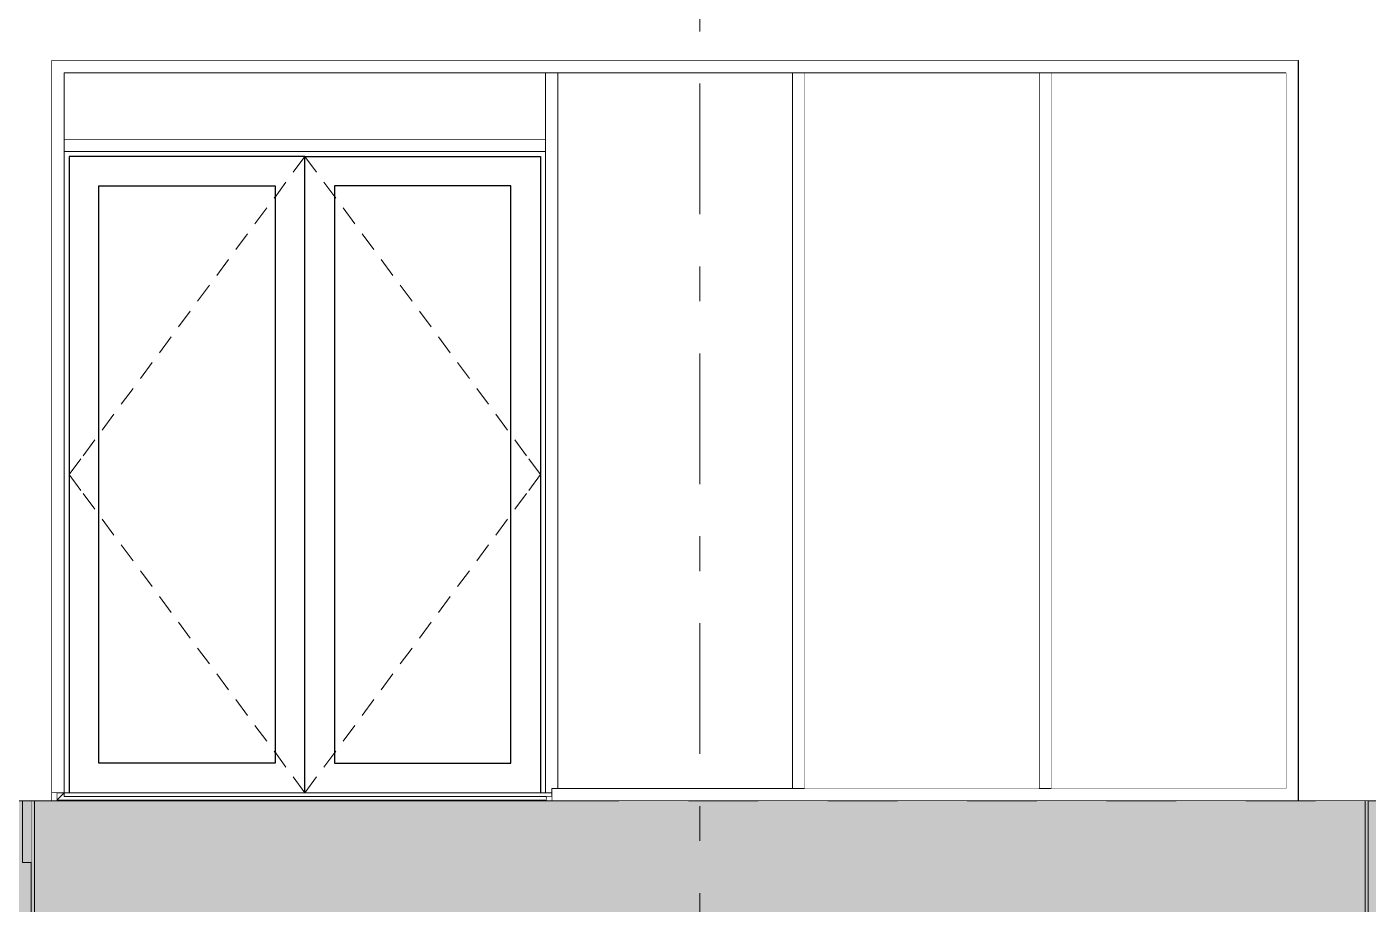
# Model space of a CAD drawing. Header units: millimetres. Extents: x -48147 to 1422273, y -494195 to 18123.
# Drawn here: x 1411044 to 1416479, y -489614 to -486058 of the extents above; entities that cross this region are included whole.
import ezdxf
from ezdxf.enums import TextEntityAlignment as Align

# ---------------------------------------------------------------- set-up
doc = ezdxf.new("R2010")
doc.units = ezdxf.units.MM
doc.header["$MEASUREMENT"] = 0
for name, pattern in [('Dashed', [2822.222233, 1411.111116, -1411.111116]), ('Double Dashed', [1093.611073, 529.166651, -211.666656, 141.111112, -211.666656]), ('Wipeout_Contour', [1000, 0, -1000])]:
    doc.linetypes.add(name, pattern=pattern)
for name, color, linetype, lineweight, true_color in [('0_Pen_No__105', 7, 'Continuous', 15, 0xa6a6a6), ('HATCHING_Pen_No__145', 7, 'Continuous', 0, 0xa6a6a6), ('New_A-15-MG_Structural_Grid_Phase_2_Pen_No__222', 7, 'Continuous', 13, 0x65af33), ('New_A-25-M_Curtain_Wall_Pen_No__43', 7, 'Continuous', 30, 0x444444), ('New_A-35-M_FFE_Fixed_Pen_No__64', 7, 'Continuous', 20, 0x606060), ('New_ArchiCAD Doors_Pen_No__63', 7, 'Continuous', 20, 0x606060)]:
    doc.layers.add(name, color=color, linetype=linetype, lineweight=lineweight, true_color=true_color)
for name, color, linetype in [('A-230-M_FLOOR.IFC Import', 7, 'Continuous'), ('New_A-15-MG_Structural_Grid_Phase_2', 7, 'Continuous'), ('New_A-25-M_Curtain_Wall', 7, 'Continuous'), ('New_A-25-M_Wall_Ext', 7, 'Continuous'), ('New_A-25-M_Wall_Int', 7, 'Continuous'), ('New_A-35-M_FFE_Fixed', 7, 'Continuous'), ('New_ArchiCAD Doors', 7, 'Continuous'), ('S-160-M_FOUND.IFC Import', 7, 'Continuous'), ('S-280-M_STRUCT_FRAME.IFC Import', 7, 'Continuous')]:
    doc.layers.add(name, color=color, linetype=linetype)
for name, color, linetype, lineweight in [('A-230-M_FLOOR.IFC Import_Pen_No__89', 8, 'Continuous', 20), ('New_A-25-M_Curtain_Wall_Pen_No__3', 7, 'Continuous', 18), ('New_A-25-M_Curtain_Wall_Pen_No__87', 8, 'Continuous', 20), ('New_A-25-M_Wall_Ext_Pen_No__87', 8, 'Continuous', 20), ('New_ArchiCAD Doors_Pen_No__87', 8, 'Continuous', 20), ('S-160-M_FOUND.IFC Import_Pen_No__1', 7, 'Continuous', 13), ('S-280-M_STRUCT_FRAME.IFC Import_Pen_No__90', 8, 'Continuous', 20)]:
    doc.layers.add(name, color=color, linetype=linetype, lineweight=lineweight)
doc.styles.add('GENERATED_STYLE_2', font='')
doc.styles.get('GENERATED_STYLE_2').set_extended_font_data('Swis721 BT')

# ---------------------------------------------------------------- blocks, each defined once
blk = doc.blocks.new('Section Elem_9_2', base_point=(1383917.5, -489195))
at = {"layer": 'New_A-25-M_Wall_Ext_Pen_No__87', "linetype": 'Continuous'}
for p, q in [((1411145.7, -489195), (1410255.7, -489195)), ((1417085.9, -489195), (1416195.9, -489195))]:
    blk.add_line(p, q, dxfattribs=at)
blk = doc.blocks.new('Section Elem_14_2', base_point=(1383917.5, -489195))
at = {"layer": 'New_ArchiCAD Doors_Pen_No__87', "linetype": 'Continuous'}
for p, q in [((1411145.7, -489195), (1411145.7, -486195)), ((1411145.7, -486195), (1416195.9, -486195)), ((1416195.9, -486195), (1416195.9, -489195))]:
    blk.add_line(p, q, dxfattribs=at)
blk = doc.blocks.new('Section Elem_30_2', base_point=(1383917.5, -489195))
at = {"color": 254, "linetype": 'Wipeout_Contour', "lineweight": 0, "ltscale": 5981723.173886467}
blk.add_wipeout([(1413195.7, -489145), (1414145.7, -489145), (1414145.7, -486245), (1413195.7, -486245)], dxfattribs=at).dxf.layer = 'New_A-25-M_Curtain_Wall'
blk = doc.blocks.new('Section Elem_31_2', base_point=(1383917.5, -489195))
at = {"color": 254, "linetype": 'Wipeout_Contour', "lineweight": 0, "ltscale": 5979925.139019358}
blk.add_wipeout([(1413145.7, -489162.5), (1413145.7, -486563), (1413125.7, -486583), (1413125.7, -489162.5)], dxfattribs=at).dxf.layer = 'New_A-25-M_Curtain_Wall'
at = {"color": 254, "linetype": 'Wipeout_Contour', "lineweight": 0, "ltscale": 5974585.592712206}
blk.add_wipeout([(1411195.7, -486563), (1411215.7, -486583), (1413125.7, -486583), (1413145.7, -486563)], dxfattribs=at).dxf.layer = 'New_A-25-M_Curtain_Wall'
at = {"color": 254, "linetype": 'Wipeout_Contour', "lineweight": 0, "ltscale": 5972628.315616023}
blk.add_wipeout([(1411195.7, -489162.5), (1411215.7, -489162.5), (1411215.7, -486583), (1411195.7, -486563)], dxfattribs=at).dxf.layer = 'New_A-25-M_Curtain_Wall'
at = {"color": 254, "linetype": 'Wipeout_Contour', "lineweight": 0, "ltscale": 8966044.173808238}
blk.add_wipeout([(1411195.7, -489162.5), (1411165.7, -489192.5), (1413150.7, -489192.5), (1413148.2, -489177.5), (1412170.7, -489177.5), (1411195.7, -489177.5)], dxfattribs=at).dxf.layer = 'New_A-25-M_Curtain_Wall'
at = {"color": 254, "linetype": 'Wipeout_Contour', "lineweight": 0, "ltscale": 5976056.087634735}
blk.add_wipeout([(1412170.7, -489162.5), (1412170.7, -486583), (1412050.7, -486703), (1412050.7, -489042.5)], dxfattribs=at).dxf.layer = 'New_A-25-M_Curtain_Wall'
at = {"color": 254, "linetype": 'Wipeout_Contour', "lineweight": 0, "ltscale": 4480665.456027602}
blk.add_wipeout([(1411165.7, -489162.5), (1411165.7, -489192.5), (1411195.7, -489162.5)], dxfattribs=at).dxf.layer = 'New_A-25-M_Curtain_Wall'
at = {"color": 254, "linetype": 'Wipeout_Contour', "lineweight": 0, "ltscale": 4486270.579390296}
blk.add_wipeout([(1413150.7, -489177.5), (1413148.2, -489177.5), (1413150.7, -489192.5)], dxfattribs=at).dxf.layer = 'New_A-25-M_Curtain_Wall'
at = {"layer": 'New_A-25-M_Curtain_Wall_Pen_No__87', "linetype": 'Continuous'}
for p, q in [((1411165.7, -489162.5), (1411165.7, -489192.5)), ((1411165.7, -489192.5), (1413150.7, -489192.5))]:
    blk.add_line(p, q, dxfattribs=at)
at = {"color": 254, "linetype": 'Wipeout_Contour', "lineweight": 0, "ltscale": 5972899.289042912}
blk.add_wipeout([(1411335.7, -489042.5), (1411335.7, -486703), (1411215.7, -486583), (1411215.7, -489162.5)], dxfattribs=at).dxf.layer = 'New_A-25-M_Curtain_Wall'
at = {"color": 254, "linetype": 'Wipeout_Contour', "lineweight": 0, "ltscale": 5979666.80189993}
blk.add_wipeout([(1413005.7, -489042.5), (1413125.7, -489162.5), (1413125.7, -486583), (1413005.7, -486703)], dxfattribs=at).dxf.layer = 'New_A-25-M_Curtain_Wall'
at = {"layer": 'New_A-25-M_Curtain_Wall_Pen_No__3', "linetype": 'Continuous'}
for p, q in [((1411263.3, -487808.5), (1411215.7, -487872.8)), ((1413078.1, -487808.5), (1413125.7, -487872.8)), ((1411263.3, -487937.1), (1411215.7, -487872.8)), ((1413078.1, -487937.1), (1413125.7, -487872.8))]:
    blk.add_line(p, q, dxfattribs=at)
at = {"color": 254, "linetype": 'Wipeout_Contour', "lineweight": 0, "ltscale": 5972870.955800922}
blk.add_wipeout([(1411215.7, -486583), (1411335.7, -486703), (1412050.7, -486703), (1412170.7, -486583)], dxfattribs=at).dxf.layer = 'New_A-25-M_Curtain_Wall'
at = {"color": 254, "linetype": 'Wipeout_Contour', "lineweight": 0, "ltscale": 5976084.420210121}
blk.add_wipeout([(1412170.7, -489162.5), (1412050.7, -489042.5), (1411335.7, -489042.5), (1411215.7, -489162.5)], dxfattribs=at).dxf.layer = 'New_A-25-M_Curtain_Wall'
at = {"layer": 'New_A-25-M_Curtain_Wall_Pen_No__43', "linetype": 'Continuous'}
blk.add_line((1411215.7, -486583), (1411215.7, -489162.5), dxfattribs=at)
at = {"layer": 'New_A-25-M_Curtain_Wall_Pen_No__87', "linetype": 'Continuous'}
blk.add_line((1411195.7, -489162.5), (1411165.7, -489192.5), dxfattribs=at)
at = {"color": 254, "linetype": 'Wipeout_Contour', "lineweight": 0, "ltscale": 5976509.775666901}
blk.add_wipeout([(1412170.7, -489162.5), (1412290.7, -489042.5), (1412290.7, -486703), (1412170.7, -486583)], dxfattribs=at).dxf.layer = 'New_A-25-M_Curtain_Wall'
at = {"color": 254, "linetype": 'Wipeout_Contour', "lineweight": 0, "ltscale": 5974477.504769554}
blk.add_wipeout([(1411335.7, -489042.5), (1412050.7, -489042.5), (1412050.7, -486703), (1411335.7, -486703)], dxfattribs=at).dxf.layer = 'New_A-25-M_Curtain_Wall'
at = {"layer": 'New_A-25-M_Curtain_Wall_Pen_No__3', "linetype": 'Continuous'}
for p, q in [((1412093.4, -486687.5), (1412045.8, -486751.8)), ((1412016, -486792), (1411968.4, -486856.3)), ((1411938.6, -486896.5), (1411891, -486960.8)), ((1411861.3, -487000.9), (1411813.7, -487065.2)), ((1411783.9, -487105.4), (1411736.3, -487169.7)), ((1411706.6, -487209.9), (1411659, -487274.2)), ((1411629.2, -487314.4), (1411581.6, -487378.7)), ((1411551.8, -487418.8), (1411504.2, -487483.1)), ((1411474.5, -487523.3), (1411426.9, -487587.6)), ((1411397.1, -487627.8), (1411349.5, -487692.1)), ((1411319.8, -487732.3), (1411272.2, -487796.6)), ((1411319.8, -488013.3), (1411272.2, -487949)), ((1411397.1, -488117.8), (1411349.5, -488053.5)), ((1411474.5, -488222.2), (1411426.9, -488157.9)), ((1411551.8, -488326.7), (1411504.2, -488262.4)), ((1411629.2, -488431.2), (1411581.6, -488366.9)), ((1411706.6, -488535.7), (1411659, -488471.4)), ((1411783.9, -488640.1), (1411736.3, -488575.9)), ((1411861.3, -488744.6), (1411813.7, -488680.3)), ((1411938.6, -488849.1), (1411891, -488784.8)), ((1412016, -488953.6), (1411968.4, -488889.3)), ((1412093.4, -489058.1), (1412045.8, -488993.8))]:
    blk.add_line(p, q, dxfattribs=at)
at = {"layer": 'New_A-25-M_Curtain_Wall_Pen_No__43', "linetype": 'Continuous'}
for p, q in [((1411335.7, -486703), (1412050.7, -486703)), ((1411335.7, -489042.5), (1411335.7, -486703)), ((1412050.7, -486703), (1412050.7, -489042.5)), ((1412050.7, -489042.5), (1411335.7, -489042.5))]:
    blk.add_line(p, q, dxfattribs=at)
at = {"color": 254, "linetype": 'Wipeout_Contour', "lineweight": 0, "ltscale": 5976482.52666795}
blk.add_wipeout([(1413125.7, -486583), (1412170.7, -486583), (1412290.7, -486703), (1413005.7, -486703)], dxfattribs=at).dxf.layer = 'New_A-25-M_Curtain_Wall'
at = {"color": 254, "linetype": 'Wipeout_Contour', "lineweight": 0, "ltscale": 5979694.050233035}
blk.add_wipeout([(1412170.7, -489162.5), (1413125.7, -489162.5), (1413005.7, -489042.5), (1412290.7, -489042.5)], dxfattribs=at).dxf.layer = 'New_A-25-M_Curtain_Wall'
at = {"layer": 'New_A-25-M_Curtain_Wall_Pen_No__3', "linetype": 'Continuous'}
for p, q in [((1412170.7, -486583), (1412123.1, -486647.3)), ((1412170.7, -486583), (1412218.3, -486647.3)), ((1412170.7, -489162.5), (1412123.1, -489098.2)), ((1412170.7, -489162.5), (1412218.3, -489098.2))]:
    blk.add_line(p, q, dxfattribs=at)
at = {"layer": 'New_A-25-M_Curtain_Wall_Pen_No__43', "linetype": 'Continuous'}
for p, q in [((1412170.7, -486583), (1411215.7, -486583)), ((1412170.7, -489162.5), (1412170.7, -486583)), ((1412170.7, -486583), (1413125.7, -486583)), ((1413125.7, -486583), (1413125.7, -489162.5))]:
    blk.add_line(p, q, dxfattribs=at)
at = {"layer": 'New_A-25-M_Curtain_Wall_Pen_No__87', "linetype": 'Continuous'}
for q in [(1413148.2, -489177.5), (1413150.7, -489177.5)]:
    blk.add_line((1413150.7, -489192.5), q, dxfattribs=at)
at = {"color": 254, "linetype": 'Wipeout_Contour', "lineweight": 0, "ltscale": 5978088.105308162}
blk.add_wipeout([(1413005.7, -489042.5), (1413005.7, -486703), (1412290.7, -486703), (1412290.7, -489042.5)], dxfattribs=at).dxf.layer = 'New_A-25-M_Curtain_Wall'
at = {"layer": 'New_A-25-M_Curtain_Wall_Pen_No__3', "linetype": 'Continuous'}
for p, q in [((1412248.1, -486687.5), (1412295.7, -486751.8)), ((1412325.4, -486792), (1412373, -486856.3)), ((1412402.8, -486896.5), (1412450.4, -486960.8)), ((1412480.2, -487000.9), (1412527.8, -487065.2)), ((1412557.5, -487105.4), (1412605.1, -487169.7)), ((1412634.9, -487209.9), (1412682.5, -487274.2)), ((1412712.2, -487314.4), (1412759.9, -487378.7)), ((1412789.6, -487418.8), (1412837.2, -487483.1)), ((1412867, -487523.3), (1412914.6, -487587.6)), ((1412944.3, -487627.8), (1412991.9, -487692.1)), ((1413021.7, -487732.3), (1413069.3, -487796.6)), ((1413021.7, -488013.3), (1413069.3, -487949)), ((1412944.3, -488117.8), (1412991.9, -488053.5)), ((1412867, -488222.2), (1412914.6, -488157.9)), ((1412789.6, -488326.7), (1412837.2, -488262.4)), ((1412712.2, -488431.2), (1412759.9, -488366.9)), ((1412634.9, -488535.7), (1412682.5, -488471.4)), ((1412557.5, -488640.1), (1412605.1, -488575.9)), ((1412480.2, -488744.6), (1412527.8, -488680.3)), ((1412402.8, -488849.1), (1412450.4, -488784.8)), ((1412325.4, -488953.6), (1412373, -488889.3)), ((1412248.1, -489058.1), (1412295.7, -488993.8))]:
    blk.add_line(p, q, dxfattribs=at)
at = {"layer": 'New_A-25-M_Curtain_Wall_Pen_No__43', "linetype": 'Continuous'}
for p, q in [((1412290.7, -486703), (1412290.7, -489042.5)), ((1413005.7, -486703), (1412290.7, -486703)), ((1413005.7, -489042.5), (1413005.7, -486703)), ((1412290.7, -489042.5), (1413005.7, -489042.5))]:
    blk.add_line(p, q, dxfattribs=at)
blk = doc.blocks.new('Section Elem_32_2', base_point=(1383917.5, -489195))
at = {"color": 254, "linetype": 'Wipeout_Contour', "lineweight": 0, "ltscale": 8970897.3251878}
blk.add_wipeout([(1413145.7, -486538), (1413145.7, -489162.5), (1413170.7, -489162.5), (1413170.7, -489145), (1413195.7, -489145), (1413195.7, -486538)], dxfattribs=at).dxf.layer = 'New_A-25-M_Curtain_Wall'
at = {"layer": 'New_A-25-M_Curtain_Wall_Pen_No__87', "linetype": 'Continuous'}
for p, q in [((1413195.7, -489162.5), (1413195.7, -486538)), ((1413145.7, -489162.5), (1413145.7, -486563)), ((1413170.7, -489162.5), (1413195.7, -489162.5))]:
    blk.add_line(p, q, dxfattribs=at)
blk = doc.blocks.new('Section Elem_33_2', base_point=(1383917.5, -489195))
at = {"color": 254, "linetype": 'Wipeout_Contour', "lineweight": 0, "ltscale": 5979867.444739166}
blk.add_wipeout([(1412170.7, -489162.5), (1412170.7, -489177.5), (1413170.7, -489177.5), (1413170.7, -489162.5)], dxfattribs=at).dxf.layer = 'New_A-25-M_Curtain_Wall'
at = {"layer": 'New_A-25-M_Curtain_Wall_Pen_No__87', "linetype": 'Continuous'}
for p, q in [((1412170.7, -489162.5), (1413170.7, -489162.5)), ((1412170.7, -489177.5), (1413170.7, -489177.5))]:
    blk.add_line(p, q, dxfattribs=at)
blk = doc.blocks.new('Section Elem_34_2', base_point=(1383917.5, -489195))
at = {"color": 254, "linetype": 'Wipeout_Contour', "lineweight": 0, "ltscale": 5972473.180140486}
blk.add_wipeout([(1411145.7, -489162.5), (1411195.7, -489162.5), (1411195.7, -486538), (1411145.7, -486538)], dxfattribs=at).dxf.layer = 'New_A-25-M_Curtain_Wall'
at = {"layer": 'New_A-25-M_Curtain_Wall_Pen_No__87', "linetype": 'Continuous'}
for p, q in [((1411195.7, -489162.5), (1411195.7, -486563)), ((1411145.7, -489162.5), (1411195.7, -489162.5))]:
    blk.add_line(p, q, dxfattribs=at)
blk = doc.blocks.new('Section Elem_35_2', base_point=(1383917.5, -489195))
at = {"color": 254, "linetype": 'Wipeout_Contour', "lineweight": 0, "ltscale": 5983647.393307785}
blk.add_wipeout([(1413170.7, -489145), (1413170.7, -489195), (1414170.7, -489195), (1414170.7, -489145)], dxfattribs=at).dxf.layer = 'New_A-25-M_Curtain_Wall'
at = {"layer": 'New_A-25-M_Curtain_Wall_Pen_No__87', "linetype": 'Continuous'}
for p, q in [((1413170.7, -489145), (1413170.7, -489195)), ((1413170.7, -489145), (1414145.7, -489145)), ((1413170.7, -489195), (1414170.7, -489195))]:
    blk.add_line(p, q, dxfattribs=at)
blk = doc.blocks.new('Section Elem_36_2', base_point=(1383917.5, -489195))
at = {"color": 254, "linetype": 'Wipeout_Contour', "lineweight": 0, "ltscale": 5976135.025551723}
blk.add_wipeout([(1411195.7, -489162.5), (1411195.7, -489177.5), (1412170.7, -489177.5), (1412170.7, -489162.5)], dxfattribs=at).dxf.layer = 'New_A-25-M_Curtain_Wall'
at = {"layer": 'New_A-25-M_Curtain_Wall_Pen_No__87', "linetype": 'Continuous'}
for p, q in [((1411195.7, -489162.5), (1411195.7, -489177.5)), ((1411195.7, -489162.5), (1412170.7, -489162.5)), ((1411195.7, -489177.5), (1412170.7, -489177.5))]:
    blk.add_line(p, q, dxfattribs=at)
blk = doc.blocks.new('Section Elem_37_2', base_point=(1383917.5, -489195))
at = {"color": 254, "linetype": 'Wipeout_Contour', "lineweight": 0, "ltscale": 5987427.627121309}
blk.add_wipeout([(1414170.7, -489145), (1414170.7, -489195), (1415170.7, -489195), (1415170.7, -489145)], dxfattribs=at).dxf.layer = 'New_A-25-M_Curtain_Wall'
at = {"layer": 'New_A-25-M_Curtain_Wall_Pen_No__87', "linetype": 'Continuous'}
for p, q in [((1414195.7, -489145), (1415145.7, -489145)), ((1414170.7, -489195), (1415170.7, -489195))]:
    blk.add_line(p, q, dxfattribs=at)
blk = doc.blocks.new('Section Elem_38_2', base_point=(1383917.5, -489195))
at = {"color": 254, "linetype": 'Wipeout_Contour', "lineweight": 0, "ltscale": 5991208.19221759}
blk.add_wipeout([(1415170.7, -489145), (1415170.7, -489195), (1416195.7, -489195), (1416145.7, -489145)], dxfattribs=at).dxf.layer = 'New_A-25-M_Curtain_Wall'
at = {"layer": 'New_A-25-M_Curtain_Wall_Pen_No__87', "linetype": 'Continuous'}
for p, q in [((1415195.7, -489145), (1416145.7, -489145)), ((1415170.7, -489195), (1416195.7, -489195))]:
    blk.add_line(p, q, dxfattribs=at)
blk = doc.blocks.new('Section Elem_251_2', base_point=(1383917.5, -489195))
at = {"color": 254, "linetype": 'Wipeout_Contour', "lineweight": 0, "ltscale": 5992084.169251459}
blk.add_wipeout([(1416195.9, -488295), (1416195.7, -488295), (1416195.7, -488345), (1416195.9, -488345)], dxfattribs=at).dxf.layer = 'New_A-35-M_FFE_Fixed'
at = {"color": 254, "linetype": 'Wipeout_Contour', "lineweight": 0, "ltscale": 5993186.822062511}
blk.add_wipeout([(1416195.7, -489180), (1416195.9, -489180), (1416195.9, -489150), (1416195.7, -489150)], dxfattribs=at).dxf.layer = 'New_A-35-M_FFE_Fixed'
at = {"layer": 'New_A-35-M_FFE_Fixed_Pen_No__64', "linetype": 'Continuous'}
for p, q in [((1416195.7, -488295), (1416195.9, -488295)), ((1416195.7, -489150), (1416195.9, -489150)), ((1416195.9, -489180), (1416195.7, -489180))]:
    blk.add_line(p, q, dxfattribs=at)
at = {"color": 254, "linetype": 'Wipeout_Contour', "lineweight": 0, "ltscale": 5992136.326841771}
blk.add_wipeout([(1416195.9, -488345), (1416195.7, -488345), (1416195.7, -488375), (1416195.9, -488375)], dxfattribs=at).dxf.layer = 'New_A-35-M_FFE_Fixed'
at = {"layer": 'New_A-35-M_FFE_Fixed_Pen_No__64', "linetype": 'Continuous'}
blk.add_line((1416195.7, -488345), (1416195.9, -488345), dxfattribs=at)
at = {"color": 254, "linetype": 'Wipeout_Contour', "lineweight": 0, "ltscale": 5992560.368208822}
blk.add_wipeout([(1416195.9, -488375), (1416195.7, -488375), (1416195.7, -488995), (1416195.9, -488995)], dxfattribs=at).dxf.layer = 'New_A-35-M_FFE_Fixed'
at = {"layer": 'New_A-35-M_FFE_Fixed_Pen_No__64', "linetype": 'Continuous'}
for p, q in [((1416195.9, -488375), (1416195.7, -488375)), ((1416195.7, -488995), (1416195.9, -488995))]:
    blk.add_line(p, q, dxfattribs=at)
blk = doc.blocks.new('Section Elem_343_2', base_point=(1383917.5, -489195))
at = {"color": 254, "linetype": 'Wipeout_Contour', "lineweight": 0, "ltscale": 5990685.16448642}
blk.add_wipeout([(1416195.7, -488295), (1416195.9, -488295), (1416195.9, -486195), (1416195.7, -486195)], dxfattribs=at).dxf.layer = 'New_A-25-M_Wall_Int'
at = {"color": 254, "linetype": 'Wipeout_Contour', "lineweight": 0, "ltscale": 5993066.041141178}
blk.add_wipeout([(1416195.9, -488995), (1416195.7, -488995), (1416195.7, -489150), (1416195.9, -489150)], dxfattribs=at).dxf.layer = 'New_A-25-M_Wall_Int'
at = {"color": 254, "linetype": 'Wipeout_Contour', "lineweight": 0, "ltscale": 5993216.205544843}
blk.add_wipeout([(1416195.9, -489180), (1416195.7, -489180), (1416195.7, -489195), (1416195.9, -489195)], dxfattribs=at).dxf.layer = 'New_A-25-M_Wall_Int'
blk = doc.blocks.new('Section Elem_430_2', base_point=(1383917.5, -489195))
at = {"color": 254, "linetype": 'Wipeout_Contour', "lineweight": 0, "ltscale": 5976383.568288877}
blk.add_wipeout([(1412170.7, -486513), (1412170.7, -486563), (1413145.7, -486563), (1413145.7, -486513)], dxfattribs=at).dxf.layer = 'New_A-25-M_Curtain_Wall'
at = {"layer": 'New_A-25-M_Curtain_Wall_Pen_No__87', "linetype": 'Continuous'}
for p, q in [((1412170.7, -486513), (1413145.7, -486513)), ((1413145.7, -486538), (1413145.7, -486563)), ((1412170.7, -486563), (1413145.7, -486563))]:
    blk.add_line(p, q, dxfattribs=at)
blk = doc.blocks.new('Section Elem_431_2', base_point=(1383917.5, -489195))
at = {"color": 254, "linetype": 'Wipeout_Contour', "lineweight": 0, "ltscale": 5972696.27800316}
blk.add_wipeout([(1411195.7, -486513), (1411195.7, -486563), (1412170.7, -486563), (1412170.7, -486513)], dxfattribs=at).dxf.layer = 'New_A-25-M_Curtain_Wall'
at = {"layer": 'New_A-25-M_Curtain_Wall_Pen_No__87', "linetype": 'Continuous'}
for p, q in [((1411195.7, -486513), (1412170.7, -486513)), ((1411195.7, -486538), (1411195.7, -486563)), ((1411195.7, -486563), (1412170.7, -486563))]:
    blk.add_line(p, q, dxfattribs=at)
blk = doc.blocks.new('Section Elem_432_2', base_point=(1383917.5, -489195))
at = {"color": 254, "linetype": 'Wipeout_Contour', "lineweight": 0, "ltscale": 5974332.870688878}
blk.add_wipeout([(1411195.7, -486513), (1413145.7, -486513), (1413145.7, -486245), (1411195.7, -486245)], dxfattribs=at).dxf.layer = 'New_A-25-M_Curtain_Wall'
blk = doc.blocks.new('Section Elem_433_2', base_point=(1383917.5, -489195))
at = {"color": 254, "linetype": 'Wipeout_Contour', "lineweight": 0, "ltscale": 5970550.966501137}
blk.add_wipeout([(1411145.7, -486538), (1411195.7, -486538), (1411195.7, -486245), (1411145.7, -486195)], dxfattribs=at).dxf.layer = 'New_A-25-M_Curtain_Wall'
at = {"layer": 'New_A-25-M_Curtain_Wall_Pen_No__87', "linetype": 'Continuous'}
blk.add_line((1411195.7, -486538), (1411195.7, -486245), dxfattribs=at)
blk = doc.blocks.new('Section Elem_434_2', base_point=(1383917.5, -489195))
at = {"color": 254, "linetype": 'Wipeout_Contour', "lineweight": 0, "ltscale": 5978131.121075601}
blk.add_wipeout([(1413145.7, -486538), (1413195.7, -486538), (1413195.7, -486245), (1413145.7, -486245)], dxfattribs=at).dxf.layer = 'New_A-25-M_Curtain_Wall'
at = {"layer": 'New_A-25-M_Curtain_Wall_Pen_No__87', "linetype": 'Continuous'}
for p, q in [((1413145.7, -486538), (1413145.7, -486245)), ((1413195.7, -486538), (1413195.7, -486245))]:
    blk.add_line(p, q, dxfattribs=at)
blk = doc.blocks.new('Section Elem_435_2', base_point=(1383917.5, -489195))
at = {"color": 254, "linetype": 'Wipeout_Contour', "lineweight": 0, "ltscale": 5983613.830908196}
blk.add_wipeout([(1414145.7, -489145), (1414195.7, -489145), (1414195.7, -486245), (1414145.7, -486245)], dxfattribs=at).dxf.layer = 'New_A-25-M_Curtain_Wall'
at = {"layer": 'New_A-25-M_Curtain_Wall_Pen_No__87', "linetype": 'Continuous'}
for p, q in [((1414145.7, -489145), (1414145.7, -486245)), ((1414195.7, -489145), (1414195.7, -486245)), ((1414145.7, -489145), (1414195.7, -489145))]:
    blk.add_line(p, q, dxfattribs=at)
blk = doc.blocks.new('Section Elem_436_2', base_point=(1383917.5, -489195))
at = {"color": 254, "linetype": 'Wipeout_Contour', "lineweight": 0, "ltscale": 5987395.422473959}
blk.add_wipeout([(1415145.7, -489145), (1415195.7, -489145), (1415195.7, -486245), (1415145.7, -486245)], dxfattribs=at).dxf.layer = 'New_A-25-M_Curtain_Wall'
at = {"layer": 'New_A-25-M_Curtain_Wall_Pen_No__87', "linetype": 'Continuous'}
for p, q in [((1415145.7, -489145), (1415145.7, -486245)), ((1415195.7, -489145), (1415195.7, -486245)), ((1415145.7, -489145), (1415195.7, -489145))]:
    blk.add_line(p, q, dxfattribs=at)
blk = doc.blocks.new('Section Elem_437_2', base_point=(1383917.5, -489195))
at = {"color": 254, "linetype": 'Wipeout_Contour', "lineweight": 0, "ltscale": 5991177.385763004}
blk.add_wipeout([(1416145.7, -489145), (1416195.7, -489195), (1416195.7, -486195), (1416145.7, -486245)], dxfattribs=at).dxf.layer = 'New_A-25-M_Curtain_Wall'
at = {"layer": 'New_A-25-M_Curtain_Wall_Pen_No__87', "linetype": 'Continuous'}
for p, q in [((1416195.7, -489195), (1416195.7, -486195)), ((1416145.7, -489145), (1416145.7, -486245))]:
    blk.add_line(p, q, dxfattribs=at)
blk = doc.blocks.new('Section Elem_438_2', base_point=(1383917.5, -489195))
at = {"color": 254, "linetype": 'Wipeout_Contour', "lineweight": 0, "ltscale": 5985504.623350985}
blk.add_wipeout([(1414195.7, -489145), (1415145.7, -489145), (1415145.7, -486245), (1414195.7, -486245)], dxfattribs=at).dxf.layer = 'New_A-25-M_Curtain_Wall'
blk = doc.blocks.new('Section Elem_439_2', base_point=(1383917.5, -489195))
at = {"color": 254, "linetype": 'Wipeout_Contour', "lineweight": 0, "ltscale": 5989286.356825463}
blk.add_wipeout([(1415195.7, -486245), (1415195.7, -489145), (1416145.7, -489145), (1416145.7, -486245)], dxfattribs=at).dxf.layer = 'New_A-25-M_Curtain_Wall'
blk = doc.blocks.new('Section Elem_440_2', base_point=(1383917.5, -489195))
at = {"color": 254, "linetype": 'Wipeout_Contour', "lineweight": 0, "ltscale": 5972234.609766001}
blk.add_wipeout([(1412170.7, -486245), (1412170.7, -486195), (1411145.7, -486195), (1411195.7, -486245)], dxfattribs=at).dxf.layer = 'New_A-25-M_Curtain_Wall'
at = {"layer": 'New_A-25-M_Curtain_Wall_Pen_No__87', "linetype": 'Continuous'}
blk.add_line((1412170.7, -486245), (1411195.7, -486245), dxfattribs=at)
blk = doc.blocks.new('Section Elem_441_2', base_point=(1383917.5, -489195))
at = {"color": 254, "linetype": 'Wipeout_Contour', "lineweight": 0, "ltscale": 5976016.7545042}
blk.add_wipeout([(1413170.7, -486245), (1413170.7, -486195), (1412170.7, -486195), (1412170.7, -486245)], dxfattribs=at).dxf.layer = 'New_A-25-M_Curtain_Wall'
at = {"layer": 'New_A-25-M_Curtain_Wall_Pen_No__87', "linetype": 'Continuous'}
blk.add_line((1413170.7, -486245), (1412170.7, -486245), dxfattribs=at)
blk = doc.blocks.new('Section Elem_442_2', base_point=(1383917.5, -489195))
at = {"color": 254, "linetype": 'Wipeout_Contour', "lineweight": 0, "ltscale": 5979799.13648406}
blk.add_wipeout([(1414170.7, -486245), (1414170.7, -486195), (1413170.7, -486195), (1413170.7, -486245)], dxfattribs=at).dxf.layer = 'New_A-25-M_Curtain_Wall'
at = {"layer": 'New_A-25-M_Curtain_Wall_Pen_No__87', "linetype": 'Continuous'}
blk.add_line((1414170.7, -486245), (1413170.7, -486245), dxfattribs=at)
blk = doc.blocks.new('Section Elem_443_2', base_point=(1383917.5, -489195))
at = {"color": 254, "linetype": 'Wipeout_Contour', "lineweight": 0, "ltscale": 5983581.801502931}
blk.add_wipeout([(1415170.7, -486245), (1415170.7, -486195), (1414170.7, -486195), (1414170.7, -486245)], dxfattribs=at).dxf.layer = 'New_A-25-M_Curtain_Wall'
at = {"layer": 'New_A-25-M_Curtain_Wall_Pen_No__87', "linetype": 'Continuous'}
blk.add_line((1415170.7, -486245), (1414170.7, -486245), dxfattribs=at)
blk = doc.blocks.new('Section Elem_444_2', base_point=(1383917.5, -489195))
at = {"color": 254, "linetype": 'Wipeout_Contour', "lineweight": 0, "ltscale": 5987364.795459793}
blk.add_wipeout([(1416145.7, -486245), (1416195.7, -486195), (1415170.7, -486195), (1415170.7, -486245)], dxfattribs=at).dxf.layer = 'New_A-25-M_Curtain_Wall'
at = {"layer": 'New_A-25-M_Curtain_Wall_Pen_No__87', "linetype": 'Continuous'}
blk.add_line((1416145.7, -486245), (1415170.7, -486245), dxfattribs=at)
blk = doc.blocks.new('Section Elem_561_2', base_point=(1383917.5, -489195))
at = {"color": 254, "linetype": 'Wipeout_Contour', "lineweight": 0, "ltscale": 5975325.877676964}
blk.add_wipeout([(1411427.9, -489195), (1411493.9, -489195), (1411493.9, -489192.5), (1411427.9, -489192.5)], dxfattribs=at).dxf.layer = 'New_ArchiCAD Doors'
at = {"color": 254, "linetype": 'Wipeout_Contour', "lineweight": 0, "ltscale": 8971050.15446044}
blk.add_wipeout([(1413150.7, -489192.5), (1412332.9, -489192.5), (1412332.9, -489195), (1413170.7, -489195), (1413170.7, -489177.5), (1413150.7, -489177.5)], dxfattribs=at).dxf.layer = 'New_ArchiCAD Doors'
at = {"layer": 'New_ArchiCAD Doors_Pen_No__63', "linetype": 'Continuous'}
blk.add_line((1411427.9, -489195), (1411427.9, -489192.5), dxfattribs=at)
at = {"color": 254, "linetype": 'Wipeout_Contour', "lineweight": 0, "ltscale": 5977036.128038501}
blk.add_wipeout([(1411493.9, -489195), (1412332.9, -489195), (1412332.9, -489192.5), (1411493.9, -489192.5)], dxfattribs=at).dxf.layer = 'New_ArchiCAD Doors'
at = {"layer": 'New_ArchiCAD Doors_Pen_No__63', "linetype": 'Continuous'}
for p, q in [((1411493.9, -489192.5), (1411493.9, -489195)), ((1412332.9, -489195), (1412331.2, -489192.5)), ((1412332.9, -489195), (1412332.9, -489192.5)), ((1412332.9, -489195), (1412334.6, -489192.5))]:
    blk.add_line(p, q, dxfattribs=at)
blk = doc.blocks.new('Section Elem_562_2', base_point=(1383917.5, -489195))
at = {"color": 254, "linetype": 'Wipeout_Contour', "lineweight": 0, "ltscale": 8961753.645016877}
blk.add_wipeout([(1411145.7, -489162.5), (1411145.7, -489195), (1411427.9, -489195), (1411427.9, -489192.5), (1411165.7, -489192.5), (1411165.7, -489162.5)], dxfattribs=at).dxf.layer = 'New_A-25-M_Wall_Int'
blk = doc.blocks.new('Section Elem_629_2', base_point=(1383917.5, -489195))
at = {"color": 254, "linetype": 'Wipeout_Contour', "lineweight": 0, "ltscale": 5984385.433997583}
blk.add_wipeout([(1411062.3, -489195), (1411062.3, -489695), (1416478.7, -489695), (1416478.7, -489195)], dxfattribs=at).dxf.layer = 'S-280-M_STRUCT_FRAME.IFC Import'
at = {"layer": 'S-280-M_STRUCT_FRAME.IFC Import_Pen_No__90', "linetype": 'Continuous'}
for p, q in [((1411062.3, -489695), (1411062.3, -489195)), ((1413170.7, -489195), (1411145.7, -489195)), ((1416195.9, -489195), (1416195.7, -489195)), ((1416478.7, -489695), (1416478.7, -489195)), ((1416316.1, -489695), (1411399.6, -489695))]:
    blk.add_line(p, q, dxfattribs=at)
blk = doc.blocks.new('Section Elem_876_2', base_point=(1383917.5, -489195))
at = {"layer": 'S-160-M_FOUND.IFC Import_Pen_No__1', "linetype": 'Continuous'}
for p, q in [((1411074.9, -489695), (1411074.9, -489195)), ((1416466.1, -489695), (1416466.1, -489195))]:
    blk.add_line(p, q, dxfattribs=at)
blk = doc.blocks.new('Section Elem_890_2', base_point=(1383917.5, -489195))
at = {"color": 254, "linetype": 'Wipeout_Contour', "lineweight": 0, "ltscale": 5973916.676504213}
blk.add_wipeout([(1411062.3, -489195), (1411026.2, -489195), (1411026.2, -489445), (1411062.3, -489445)], dxfattribs=at).dxf.layer = 'A-230-M_FLOOR.IFC Import'
at = {"layer": 'A-230-M_FLOOR.IFC Import_Pen_No__89', "linetype": 'Continuous'}
blk.add_line((1411026.2, -489445), (1411062.3, -489445), dxfattribs=at)
at = {"color": 254, "linetype": 'Wipeout_Contour', "lineweight": 0, "ltscale": 8960005.329889312}
blk.add_wipeout([(1411026.2, -489195), (1410832.9, -489195), (1410832.9, -489295), (1410849.4, -489295), (1410849.4, -489365), (1411026.2, -489365)], dxfattribs=at).dxf.layer = 'A-230-M_FLOOR.IFC Import'
at = {"layer": 'A-230-M_FLOOR.IFC Import_Pen_No__89', "linetype": 'Continuous'}
blk.add_line((1411026.2, -489445), (1411026.2, -489195), dxfattribs=at)
blk = doc.blocks.new('Standard grid marker[9]_2', base_point=(1413771.6, -467790.4))
at = {"layer": 'New_A-15-MG_Structural_Grid_Phase_2_Pen_No__222', "linetype": 'Double Dashed'}
blk.add_line((1413771.6, -468790.4), (1413771.6, -492195), dxfattribs=at)
at = {"layer": 'New_A-15-MG_Structural_Grid_Phase_2_Pen_No__222', "style": 'GENERATED_STYLE_2'}
for tag, p in [('AC_MarkerText_1_0', (1413771.6, -467253.9)), ('AC_MarkerText_1_1', (1413771.6, -493658.6))]:
    blk.add_attdef(tag, text='', height=350, rotation=360, dxfattribs=at).set_placement(p, align=Align.MIDDLE_CENTER)
blk = doc.blocks.new('S-26 Building Section_STORY_MARKER', base_point=(1383917.5, -489195))
at = {"layer": '0_Pen_No__105', "linetype": 'Dashed', "ltscale": 0.2}
blk.add_line((1358409.3, -489195), (1418411.4, -489195), dxfattribs=at)

msp = doc.modelspace()

# ---------------------------------------------------------------- block references
at = {"layer": 'New_A-25-M_Wall_Ext'}
msp.add_blockref('Section Elem_9_2', (1383917.5, -489195), dxfattribs=at)

# ---------------------------------------------------------------- next in the draw order: block references
at = {"layer": 'New_ArchiCAD Doors'}
msp.add_blockref('Section Elem_14_2', (1383917.5, -489195), dxfattribs=at)

# ---------------------------------------------------------------- next in the draw order: block references
at = {"layer": 'New_A-25-M_Curtain_Wall'}
for name in ['Section Elem_30_2', 'Section Elem_31_2']:
    msp.add_blockref(name, (1383917.5, -489195), dxfattribs=at)

# ---------------------------------------------------------------- next in the draw order: block references
for name in ['Section Elem_34_2', 'Section Elem_32_2']:
    msp.add_blockref(name, (1383917.5, -489195), dxfattribs=at)

# ---------------------------------------------------------------- next in the draw order: block references
for name in ['Section Elem_430_2', 'Section Elem_33_2']:
    msp.add_blockref(name, (1383917.5, -489195), dxfattribs=at)

# ---------------------------------------------------------------- next in the draw order: block references
for name in ['Section Elem_431_2', 'Section Elem_35_2', 'Section Elem_36_2']:
    msp.add_blockref(name, (1383917.5, -489195), dxfattribs=at)

# ---------------------------------------------------------------- next in the draw order: block references
for name in ['Section Elem_432_2', 'Section Elem_37_2']:
    msp.add_blockref(name, (1383917.5, -489195), dxfattribs=at)
at = {"layer": 'New_ArchiCAD Doors'}
msp.add_blockref('Section Elem_561_2', (1383917.5, -489195), dxfattribs=at)

# ---------------------------------------------------------------- next in the draw order: block references
at = {"layer": 'New_A-25-M_Curtain_Wall'}
for name in ['Section Elem_433_2', 'Section Elem_434_2', 'Section Elem_435_2', 'Section Elem_38_2']:
    msp.add_blockref(name, (1383917.5, -489195), dxfattribs=at)
at = {"layer": 'New_A-25-M_Wall_Int'}
msp.add_blockref('Section Elem_562_2', (1383917.5, -489195), dxfattribs=at)

# ---------------------------------------------------------------- next in the draw order: block references
at = {"layer": 'New_A-25-M_Curtain_Wall'}
for name in ['Section Elem_440_2', 'Section Elem_436_2']:
    msp.add_blockref(name, (1383917.5, -489195), dxfattribs=at)
at = {"layer": 'New_A-35-M_FFE_Fixed'}
msp.add_blockref('Section Elem_251_2', (1383917.5, -489195), dxfattribs=at)

# ---------------------------------------------------------------- next in the draw order: block references
at = {"layer": 'New_A-25-M_Curtain_Wall'}
for name in ['Section Elem_441_2', 'Section Elem_438_2']:
    msp.add_blockref(name, (1383917.5, -489195), dxfattribs=at)
at = {"layer": 'New_A-25-M_Wall_Int'}
msp.add_blockref('Section Elem_343_2', (1383917.5, -489195), dxfattribs=at)

# ---------------------------------------------------------------- next in the draw order: block references
at = {"layer": 'New_A-25-M_Curtain_Wall'}
for name in ['Section Elem_442_2', 'Section Elem_437_2']:
    msp.add_blockref(name, (1383917.5, -489195), dxfattribs=at)

# ---------------------------------------------------------------- next in the draw order: block references
msp.add_blockref('Section Elem_439_2', (1383917.5, -489195), dxfattribs=at)
at = {"layer": 'S-280-M_STRUCT_FRAME.IFC Import'}
msp.add_blockref('Section Elem_629_2', (1383917.5, -489195), dxfattribs=at)

# ---------------------------------------------------------------- next in the draw order: block references
at = {"layer": 'New_A-25-M_Curtain_Wall'}
msp.add_blockref('Section Elem_443_2', (1383917.5, -489195), dxfattribs=at)
at = {"layer": 'S-160-M_FOUND.IFC Import'}
msp.add_blockref('Section Elem_876_2', (1383917.5, -489195), dxfattribs=at)

# ---------------------------------------------------------------- next in the draw order: block references
at = {"layer": 'A-230-M_FLOOR.IFC Import'}
msp.add_blockref('Section Elem_890_2', (1383917.5, -489195), dxfattribs=at)
at = {"layer": 'New_A-15-MG_Structural_Grid_Phase_2', "color": 8, "linetype": 'Continuous', "lineweight": 15}
msp.add_blockref('Standard grid marker[9]_2', (1413771.6, -467790.4), dxfattribs=at)
at = {"layer": 'New_A-25-M_Curtain_Wall'}
msp.add_blockref('Section Elem_444_2', (1383917.5, -489195), dxfattribs=at)

# ---------------------------------------------------------------- next in the draw order: hatches: boundary and pattern name
at = {"layer": 'HATCHING_Pen_No__145', "linetype": 'Continuous'}
msp.add_hatch(color=256, dxfattribs=at).paths.add_polyline_path([(1418063, -489195), (1405190.9, -489195), (1405190.9, -489695), (1404430.9, -489695), (1404430.9, -489420), (1384003.6, -489420), (1384003.6, -489695), (1383491.8, -489695), (1383491.8, -489625), (1363271, -489625), (1363271, -490125), (1362767, -490125), (1362767, -489625), (1362559.1, -489625), (1362559.1, -489195), (1356736.2, -489195), (1356736.2, -491014.8), (1418063, -491014.8)])

# ---------------------------------------------------------------- next in the draw order: block references
at = {"linetype": 'Continuous', "lineweight": 0}
msp.add_blockref('S-26 Building Section_STORY_MARKER', (1383917.5, -489195), dxfattribs=at)

doc.saveas('drawing.dxf')
